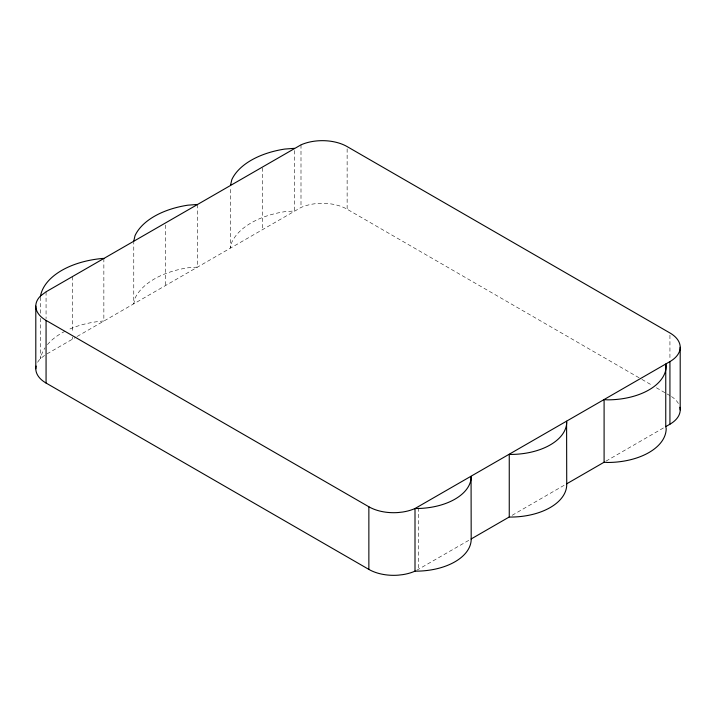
<?xml version="1.0" encoding="UTF-8"?>
<svg xmlns="http://www.w3.org/2000/svg" width="716" height="716" viewBox="0 0 716 716"><rect width="100%" height="100%" fill="white"/><g stroke="black" fill="none" stroke-linecap="round" stroke-linejoin="round"><path stroke-width="0.54" stroke-dasharray="3.58 2.69" d="M44.553 355.413L40.499 358.609A35.057 20.245 0 0 0 37.42 362.645M47.005 353.874L76.191 337.021M77.149 336.466L300.997 207.479A35.057 20.245 0 0 1 347.135 209.224L640.936 378.845M416.721 570.276L471.065 539.023M512.128 515.323L565.631 484.428M606.022 461.113L663.822 427.738M641.903 379.408L652.536 385.548M656.402 387.777L666.068 393.353M667.035 393.916L669.934 395.59M669.934 335.195L669.934 359.799M418.448 507.895L418.448 569.408M347.135 148.83L347.135 209.224M300.997 144.847L300.997 207.479M294.553 150.557L294.553 210.951L284.744 211.694A74.84 43.211 0 0 0 231.823 242.25L230.534 247.915L230.534 187.52M262.539 167.92L262.539 229.433M197.312 204.463L197.312 267.095L187.798 267.82A74.634 43.085 0 0 0 135.02 298.286L133.767 303.781L133.767 242.268M165.539 225.048L165.539 285.433M103.856 258.422L103.856 321.054L102.665 321.063A73.891 42.656 0 0 0 67.671 329.969M72.379 276.6L72.379 332.51M72.379 336.985L72.379 339.223M46.066 291.788L46.066 318.629M40.499 297.095L40.499 313.877M40.499 318.343L40.499 358.609A73.891 42.656 0 0 1 45.072 347.788M47.435 344.647A73.891 42.656 0 0 1 65.559 330.989M671.501 396.557A35.057 20.245 0 0 1 679.01 404.665"/><path stroke-width="1.07" d="M133.767 241.149L135.02 235.654A74.634 43.085 0 0 1 187.798 205.188L197.312 204.463M230.534 185.292L231.823 179.626A74.84 43.211 0 0 1 284.744 149.071L294.553 148.319M46.066 320.41L368.865 506.776A35.057 20.245 0 0 0 398.23 512.531L402.732 512.021A35.057 20.245 0 0 0 415.003 508.521A55.418 31.996 0 0 0 471.191 476.981L471.065 476.4L471.191 539.613A55.418 31.996 0 0 1 415.003 571.153A35.057 20.245 0 0 1 402.732 574.644L398.23 575.163A35.057 20.245 0 0 1 368.865 569.408L46.066 383.042L46.066 320.41A35.057 20.245 0 0 1 40.499 295.976L46.066 291.788L300.997 144.847A35.057 20.245 0 0 1 347.135 146.592L669.934 332.958A35.057 20.245 0 0 1 669.934 361.589L669.934 424.212L665.755 426.629L666.184 428.535A58.793 33.938 0 0 1 607.392 462.473L604.098 462.223L566.589 483.882M669.934 361.589L415.003 508.521L415.003 571.153M471.065 539.023L509.255 516.979L510.392 517.059A56.34 32.524 0 0 0 566.732 484.535L566.589 421.25M103.856 258.422L102.665 258.44A73.891 42.656 0 0 0 40.499 295.976M680.2 347.269L680.2 409.901M665.755 426.629L665.755 363.996L666.184 365.903A58.793 33.938 0 0 1 607.392 399.85L604.098 399.6L604.098 462.223M509.255 516.979L509.255 454.347L510.392 454.436A56.34 32.524 0 0 0 566.732 421.903M368.865 506.776L368.865 569.408M35.8 306.099L35.8 368.731M46.066 383.042A35.057 20.245 0 0 1 36.104 366.082M679.896 407.261A35.057 20.245 0 0 1 669.934 424.212"/></g></svg>
